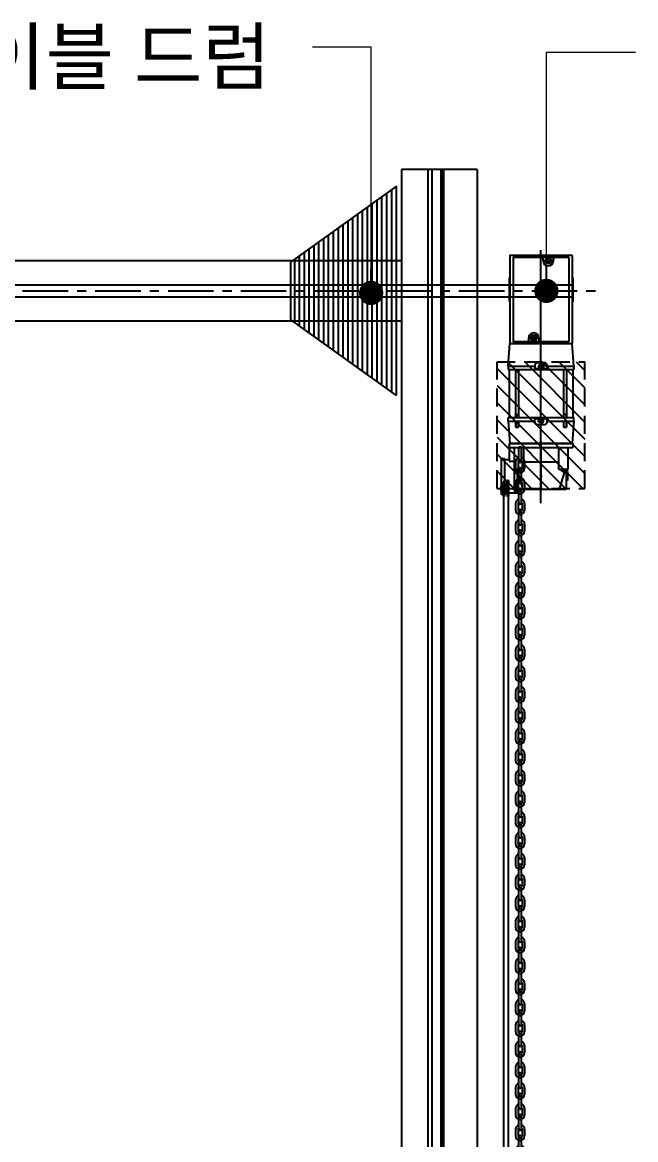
# Model space of a CAD drawing. Header units: millimetres. Extents: x 1448 to 104164, y -19509 to -89.
# Drawn here: x 84957 to 85969, y -4403 to -2560 of the extents above; entities that cross this region are included whole.
import ezdxf
from ezdxf.enums import TextEntityAlignment as Align

# ---------------------------------------------------------------- set-up
doc = ezdxf.new("R2010")
doc.units = ezdxf.units.MM
doc.header["$LTSCALE"] = 60
doc.header["$MEASUREMENT"] = 0
for name, pattern in [('CENTER', [2, 1.25, -0.25, 0.25, -0.25]), ('DASHDOT', [1, 0.5, -0.25, 0, -0.25]), ('DASHED', [0.75, 0.5, -0.25])]:
    doc.linetypes.add(name, pattern=pattern)
doc.layers.get('0').update_dxf_attribs({"linetype": 'CONTINUOUS'})
for name, color, linetype in [('(주)하나기공-TEXT', 3, 'CONTINUOUS'), ('2', 3, 'CONTINUOUS'), ('cen', 14, 'CONTINUOUS'), ('LC-003-002-----0', 1, 'CONTINUOUS'), ('LC-005-101-----0', 1, 'CONTINUOUS'), ('LC-006-002-RND-0', 1, 'CONTINUOUS'), ('LC-015-100-D00-0', 1, 'CONTINUOUS'), ('LC-016-005-----0', 2, 'CONTINUOUS'), ('도면층2', 3, 'CONTINUOUS')]:
    doc.layers.add(name, color=color, linetype=linetype)
doc.styles.add('0T-OUT', font='H2GTRE.TTF')
doc.dimstyles.new('MAIN', dxfattribs={"dimtxt": 1.5, "dimasz": 0.5, "dimexe": 1, "dimexo": 2, "dimgap": 1, "dimtad": 1, "dimdec": 0, "dimdsep": 46, "dimlunit": 6, "dimtxsty": '0T-OUT', "dimblk": 'DOT', "dimcen": 2.5, "dimdle": 2, "dimclrd": 256, "dimclre": 256, "dimclrt": 3, "dimadec": 0, "dimazin": 0, "dimtfac": 1, "dimtdec": 0, "dimtix": 1, "dimtmove": 2, "dimatfit": 3, "dimldrblk": 'DOT', "dimfxl": 1, "dimtvp": 1, "dimtolj": 1, "dimtzin": 0, "dimlwd": 0, "dimlwe": 0, "dimarcsym": 0})

# ---------------------------------------------------------------- blocks, each defined once
blk = doc.blocks.new('_Dot')
at = {"color": 0, "linetype": 'ByBlock', "lineweight": -2}
blk.add_line((-0.5, 0), (-1, 0), dxfattribs=at)
at = {"color": 0, "linetype": 'ByBlock', "const_width": 0.5}
blk.add_lwpolyline([(-0.25, 0, 1), (0.25, 0, 1)], format="xyb", close=True, dxfattribs=at)
blk = doc.blocks.new('DOT')
at = {"color": 0, "linetype": 'ByBlock'}
blk.add_line((-0.5, 0), (-1, 0), dxfattribs=at)
at = {"color": 0, "linetype": 'ByBlock', "const_width": 0.5}
blk.add_lwpolyline([(-0.25, 0, 1), (0.25, 0, 1)], format="xyb", close=True, dxfattribs=at)
blk = doc.blocks.new('ohd-drum-d1350-336')
at = {"layer": '도면층2'}
for p, q in [((-12257.3, 36604.8), (-12257.3, 36949.8)), ((-12257.3, 36949.8), (-12082.3, 36824.8)), ((-12249.3, 36610.5), (-12249.3, 36944.1)), ((-12241.3, 36616.2), (-12241.3, 36938.4)), ((-12233.3, 36621.9), (-12233.3, 36932.7)), ((-12225.3, 36627.7), (-12225.3, 36926.9)), ((-12225.3, 36627.7), (-12225.3, 36926.9)), ((-12217.3, 36633.4), (-12217.3, 36921.2)), ((-12209.3, 36639.1), (-12209.3, 36915.5)), ((-12201.3, 36644.8), (-12201.3, 36909.8)), ((-12193.3, 36650.5), (-12193.3, 36904.1)), ((-12185.3, 36656.2), (-12185.3, 36898.4)), ((-12177.3, 36661.9), (-12177.3, 36892.7)), ((-12169.3, 36667.7), (-12169.3, 36886.9)), ((-12161.3, 36673.4), (-12161.3, 36881.2)), ((-12153.3, 36679.1), (-12153.3, 36875.5)), ((-12145.3, 36684.8), (-12145.3, 36869.8)), ((-12137.3, 36690.5), (-12137.3, 36864.1)), ((-12129.3, 36696.2), (-12129.3, 36858.4)), ((-12121.3, 36701.9), (-12121.3, 36852.7)), ((-12113.3, 36707.7), (-12113.3, 36846.9)), ((-12105.3, 36713.4), (-12105.3, 36841.2)), ((-12097.3, 36719.1), (-12097.3, 36835.5)), ((-12089.3, 36724.8), (-12089.3, 36829.8)), ((-12082.3, 36824.8), (-12082.3, 36729.8)), ((-12257.3, 36604.8), (-12082.3, 36729.8))]:
    blk.add_line(p, q, dxfattribs=at)
blk = doc.blocks.new('BLK11')
at = {"layer": 'LC-003-002-----0'}
for centre, radius, start, end in [((964.4, -257.4), 1.57, 330.4547, 359.6768), ((963.3, -256), 3.49, 269.8916, 286.9842), ((963.5, -256.5), 2.87, 286.7526, 306.2223), ((964, -257.2), 2.08, 306.0332, 330.2488)]:
    blk.add_arc(centre, radius, start, end, dxfattribs=at)
blk = doc.blocks.new('BLK12')
at = {"layer": 'LC-003-002-----0'}
for centre, radius, start, end in [((1007.3, -271.9), 1.35, 206.3193, 247.5429), ((1008, -270.5), 2.82, 245.6096, 270.6203)]:
    blk.add_arc(centre, radius, start, end, dxfattribs=at)
blk = doc.blocks.new('BLK13')
at = {"layer": 'LC-003-002-----0'}
for centre, radius, start, end in [((1011, -270.5), 2.82, 269.3797, 294.3904), ((1011.7, -271.9), 1.35, 292.457, 333.6807)]:
    blk.add_arc(centre, radius, start, end, dxfattribs=at)
blk = doc.blocks.new('BLK14')
at = {"layer": 'LC-003-002-----0'}
for centre, radius, start, end in [((1013.1, -249.6), 1.8, 271.5445, 311.6309), ((1011.6, -248), 3.97, 311.3076, 334.8176), ((1008.1, -246.2), 7.96, 334.0719, 348.8214), ((1004.8, -245.5), 11.3, 348.4631, 0.1257)]:
    blk.add_arc(centre, radius, start, end, dxfattribs=at)
blk = doc.blocks.new('motor')
at = {"layer": 'LC-003-002-----0'}
for p, q in [((1, 55.5), (1, -88.5)), ((103, 56.5), (2, 56.5)), ((104, 55.5), (104, -88.5)), ((6.5, 52), (6.5, -85)), ((97.5, 53), (7.5, 53)), ((56, 47.5), (56, 51)), ((61.6, 48.1), (63.9, 48.1)), ((61.6, 46.9), (63.9, 46.9)), ((63.9, 48.1), (63.9, 50.4)), ((63.9, 44.6), (63.9, 46.9)), ((65.1, 48.1), (65.1, 50.4)), ((65.1, 48.1), (67.4, 48.1)), ((65.1, 44.6), (65.1, 46.9)), ((65.1, 46.9), (67.4, 46.9)), ((73, 47.5), (73, 51)), ((98.5, 52), (98.5, -85)), ((103, -89.5), (2, -89.5)), ((97.5, -86), (7.5, -86)), ((32, -80), (32, -84)), ((37.6, -79.4), (39.9, -79.4)), ((37.6, -80.6), (39.9, -80.6)), ((39.9, -79.4), (39.9, -77.1)), ((39.9, -82.9), (39.9, -80.6)), ((41.1, -79.4), (41.1, -77.1)), ((41.1, -79.4), (43.4, -79.4)), ((41.1, -82.9), (41.1, -80.6)), ((41.1, -80.6), (43.4, -80.6)), ((49, -80), (49, -84)), ((10.5, -206), (15.5, -206)), ((94.5, -206), (89.5, -206)), ((10.5, -227), (15.5, -227)), ((89.5, -227), (94.5, -227)), ((0, -254), (105, -254)), ((0, -254), (0, -281)), ((105, -254), (105, -260.5)), ((0, -260.5), (105, -260.5)), ((8, -260.5), (8, -330.8)), ((23.6, -260.5), (23.6, -296)), ((81.4, -260.5), (81.4, -296)), ((97, -260.5), (97, -296)), ((-13, -279), (-13, -338)), ((-7, -279), (-13, -279)), ((-7, -336.4), (-7, -279)), ((0, -281), (-7, -281)), ((8, -283.7), (2, -283.7)), ((81.4, -284.8), (23.6, -284.8)), ((8, -296), (23.6, -296)), ((8.5, -299), (8.5, -296)), ((8.5, -296), (18.5, -296)), ((18.5, -299), (8.5, -299)), ((13.8, -300), (21.2, -325.9)), ((14, -336), (14, -300)), ((18.5, -299), (18.5, -296)), ((81.4, -296), (97, -296)), ((91.2, -300), (83.8, -325.9)), ((86.5, -299), (86.5, -296)), ((86.5, -296), (96.5, -296)), ((96.5, -299), (86.5, -299)), ((94, -299.8), (94, -329.5)), ((94.4, -301.5), (94, -301.5)), ((94.4, -300), (94.4, -315)), ((96, -300), (94.4, -300)), ((96, -300), (96, -315)), ((96.4, -301.8), (96.4, -313.3)), ((96.5, -299), (96.5, -296)), ((-13.9, -325.7), (-13.9, -328.7)), ((-7, -316.8), (-10, -316.8)), ((-10, -316.8), (-10, -341)), ((-8.1, -341), (-8.1, -321.8)), ((-4, -328), (-7, -328)), ((-4, -336), (-4, -319.7)), ((-1, -314.6), (-2.9, -314.6)), ((-2.9, -341), (-2.9, -314.6)), ((-1, -314.6), (-1, -341)), ((94, -329.5), (14, -329.5)), ((94.4, -313.5), (94, -313.5)), ((96, -315), (94.4, -315)), ((-10, -338), (-13, -338)), ((-8.1, -341), (-10, -341)), ((-7, -337), (-8.1, -341)), ((-7, -336), (-7, -337)), ((-4, -336), (-7, -336)), ((-4, -336), (-4, -337)), ((-4, -337), (-2.9, -341)), ((-1, -341), (-2.9, -341)), ((14, -336), (-1, -336))]:
    blk.add_line(p, q, dxfattribs=at)
at = {"layer": 'LC-003-002-----0', "color": 8, "linetype": 'DASHED'}
for p, q in [((-20, -119), (125, -119)), ((-20, -328), (-20, -119)), ((125, -328), (125, -119)), ((-20, -328), (125, -328))]:
    blk.add_line(p, q, dxfattribs=at)
at = {"layer": 'LC-003-002-----0', "color": 4, "linetype": 'DASHDOT'}
for p, q in [((50.5, -128.5), (54.5, -128.5)), ((52.5, -126.5), (52.5, -130.5))]:
    blk.add_line(p, q, dxfattribs=at)
at = {"layer": 'LC-003-002-----0', "color": 2}
for p, q in [((10.9, -206), (10.9, -211)), ((10.9, -217), (10.9, -227)), ((15.1, -206), (15.1, -211)), ((15.1, -217), (15.1, -227)), ((89.9, -206), (89.9, -211)), ((89.9, -217), (89.9, -227)), ((94.1, -206), (94.1, -211)), ((94.1, -217), (94.1, -227))]:
    blk.add_line(p, q, dxfattribs=at)
at = {"layer": 'LC-003-002-----0'}
for centre in [(64.5, 47.5), (40.5, -80)]:
    blk.add_circle(centre, 5, dxfattribs=at)
for centre, radius, start, end in [((64.5, 47.5), 8.5, 180, 0), ((64.5, 47.5), 3, 168.463, 191.537), ((64.5, 47.5), 3, 78.463, 101.537), ((64.5, 47.5), 3, 258.463, 281.537), ((64.5, 47.5), 3, 348.463, 11.537), ((40.5, -80), 8.5, 0, 180), ((40.5, -80), 3, 168.463, 191.537), ((40.5, -80), 3, 78.463, 101.537), ((40.5, -80), 3, 258.463, 281.537), ((40.5, -80), 3, 348.463, 11.537), ((13.5, -287), 13, 247.3801, 292.6199), ((91.5, -287), 13, 247.3801, 292.6199), ((92.4, -301.8), 4, 0, 25.9445), ((92.4, -313.3), 4, 334.0555, 0), ((4.4, -321.8), 12.5, 156.0645, 180), ((8.5, -319.7), 12.5, 156.0645, 180)]:
    blk.add_arc(centre, radius, start, end, dxfattribs=at)
at = {"layer": 'LC-005-101-----0'}
for p, q in [((1, 19.7), (0, 19.5)), ((0, 19.5), (0, -19.5)), ((104, 19.7), (105, 19.5)), ((105, 19.5), (105, -19.5)), ((1, -19.7), (0, -19.5)), ((104, -19.7), (105, -19.5)), ((-1.5, -126), (1, -89)), ((106.5, -126), (104, -89)), ((-1.5, -126), (42.5, -126)), ((-1.5, -126), (-1.5, -132)), ((62.5, -126), (106.5, -126)), ((106.5, -126), (106.5, -132)), ((-1.5, -132), (106.5, -132)), ((0, -132), (0, -211)), ((10.5, -132), (10.5, -211)), ((15.5, -132), (15.5, -211)), ((89.5, -132), (89.5, -211)), ((94.5, -132), (94.5, -211)), ((105, -132), (105, -211)), ((-1.5, -211), (106.5, -211)), ((-1.5, -217), (-1.5, -211)), ((-1.5, -217), (1, -254)), ((-1.5, -217), (42.5, -217)), ((10.5, -217), (10.5, -227)), ((15.5, -217), (15.5, -227)), ((62.5, -217), (106.5, -217)), ((89.5, -217), (89.5, -227)), ((94.5, -217), (94.5, -227)), ((106.5, -217), (104, -254)), ((106.5, -217), (106.5, -211)), ((104, -254), (1, -254))]:
    blk.add_line(p, q, dxfattribs=at)
at = {"layer": 'LC-006-002-RND-0'}
for centre, radius, start, end in [((2, 55.5), 1, 90, 180), ((103, 55.5), 1, 0, 90), ((7.5, 52), 1, 90, 180), ((54, 51), 2, 0, 90), ((75, 51), 2, 90, 180), ((97.5, 52), 1, 0, 90), ((2, -88.5), 1, 180, 270), ((7.5, -85), 1, 180, 270), ((30, -84), 2, 270, 0), ((51, -84), 2, 180, 270), ((97.5, -85), 1, 270, 0), ((103, -88.5), 1, 270, 0), ((26, -324.5), 5, 195.903, 270), ((79, -324.5), 5, 270, 344.097)]:
    blk.add_arc(centre, radius, start, end, dxfattribs=at)
at = {"layer": 'LC-015-100-D00-0'}
for p, q in [((42.5, -124.5), (42.5, -130.5)), ((58.5, -120.5), (46.5, -120.5)), ((49.9, -127), (49.8, -130.5)), ((55.1, -127), (55.2, -130.5)), ((62.5, -124.5), (62.5, -130.5)), ((62.5, -130.5), (42.5, -130.5)), ((42.5, -212.5), (62.5, -212.5)), ((42.5, -218.5), (42.5, -212.5)), ((49.9, -216), (49.8, -212.5)), ((55.1, -216), (55.2, -212.5)), ((62.5, -218.5), (62.5, -212.5)), ((46.5, -222.5), (58.5, -222.5))]:
    blk.add_line(p, q, dxfattribs=at)
at = {"layer": 'LC-015-100-D00-0', "color": 2, "linetype": 'DASHED'}
for p, q in [((48.4, -124.9), (48.2, -130.5)), ((52.5, -122.6), (48.4, -124.9)), ((52.5, -122.6), (56.6, -124.9)), ((56.6, -124.9), (56.8, -130.5)), ((48.4, -218.1), (48.2, -212.5)), ((52.5, -220.5), (48.4, -218.1)), ((52.5, -220.5), (56.6, -218.1)), ((56.6, -218.1), (56.8, -212.5))]:
    blk.add_line(p, q, dxfattribs=at)
at = {"layer": 'LC-015-100-D00-0'}
for centre, radius, start, end in [((46.5, -124.5), 4, 90, 180), ((52.5, -127), 2.6, 0, 180), ((58.5, -124.5), 4, 360, 90), ((46.5, -218.5), 4, 180, 270), ((52.5, -216), 2.6, 180, 0), ((58.5, -218.5), 4, 270, 0)]:
    blk.add_arc(centre, radius, start, end, dxfattribs=at)
at = {"layer": 'LC-016-005-----0', "color": 8}
for p, q in [((52.5, -352.4), (52.5, 65)), ((-2.7, -119), (125, -246.7)), ((25.6, -119), (125, -218.4)), ((53.8, -119), (125, -190.2)), ((82.1, -119), (125, -161.9)), ((110.4, -119), (125, -133.6)), ((-20, -130), (125, -275)), ((-20, -158.3), (125, -303.3)), ((-20, -186.6), (121.4, -328)), ((-20, -214.9), (93.1, -328)), ((-20, -243.2), (64.9, -328)), ((52.5, -250.3), (52.5, -331.5)), ((-20, -271.4), (36.6, -328)), ((-20, -299.7), (8.3, -328)), ((50.5, -307.5), (54.5, -307.5)), ((52.5, -305.5), (52.5, -309.5))]:
    blk.add_line(p, q, dxfattribs=at)
at = {"layer": 'LC-003-002-----0', "rotation": 270}
for name in ['BLK11', 'BLK12', 'BLK13', 'BLK14']:
    blk.add_blockref(name, (259.4, 682.3), dxfattribs=at)
blk = doc.blocks.new('chain_ohd')
at = {"layer": 'LC-003-002-----0'}
for p, q in [((1731724.8, 1098357.1, -97.2), (1731724.8, 1098378.6, -97.2)), ((1731729.1, 1098357.1, -97.2), (1731729.1, 1098378.6, -97.2)), ((1731719.5, 1098356, -97.2), (1731719.5, 1098345.3, -97.2)), ((1731723.8, 1098356, -97.2), (1731723.8, 1098345.3, -97.2)), ((1731724.8, 1098322.7, -97.2), (1731724.8, 1098344.2, -97.2)), ((1731729.1, 1098322.7, -97.2), (1731729.1, 1098344.2, -97.2)), ((1731730.2, 1098356, -97.2), (1731730.2, 1098345.3, -97.2)), ((1731734.5, 1098356, -97.2), (1731734.5, 1098345.3, -97.2)), ((1731719.5, 1098321.6, -97.2), (1731719.5, 1098310.9, -97.2)), ((1731723.8, 1098321.6, -97.2), (1731723.8, 1098310.9, -97.2)), ((1731724.8, 1098288.3, -97.2), (1731724.8, 1098309.8, -97.2)), ((1731729.1, 1098288.3, -97.2), (1731729.1, 1098309.8, -97.2)), ((1731730.2, 1098321.6, -97.2), (1731730.2, 1098310.9, -97.2)), ((1731734.5, 1098321.6, -97.2), (1731734.5, 1098310.9, -97.2)), ((1731719.5, 1098287.2, -97.2), (1731719.5, 1098276.5, -97.2)), ((1731723.8, 1098287.2, -97.2), (1731723.8, 1098276.5, -97.2)), ((1731730.2, 1098287.2, -97.2), (1731730.2, 1098276.5, -97.2)), ((1731734.5, 1098287.2, -97.2), (1731734.5, 1098276.5, -97.2)), ((1731724.8, 1098253.9, -97.2), (1731724.8, 1098275.4, -97.2)), ((1731729.1, 1098253.9, -97.2), (1731729.1, 1098275.4, -97.2)), ((1731719.5, 1098252.8, -97.2), (1731719.5, 1098242, -97.2)), ((1731723.8, 1098252.8, -97.2), (1731723.8, 1098242, -97.2)), ((1731730.2, 1098252.8, -97.2), (1731730.2, 1098242, -97.2)), ((1731734.5, 1098252.8, -97.2), (1731734.5, 1098242, -97.2)), ((1731724.8, 1098219.5, -97.2), (1731724.8, 1098241, -97.2)), ((1731729.1, 1098219.5, -97.2), (1731729.1, 1098241, -97.2)), ((1731719.5, 1098218.4, -97.2), (1731719.5, 1098207.6, -97.2)), ((1731723.8, 1098218.4, -97.2), (1731723.8, 1098207.6, -97.2)), ((1731730.2, 1098218.4, -97.2), (1731730.2, 1098207.6, -97.2)), ((1731734.5, 1098218.4, -97.2), (1731734.5, 1098207.6, -97.2)), ((1731724.8, 1098185.1, -97.2), (1731724.8, 1098206.6, -97.2)), ((1731729.1, 1098185.1, -97.2), (1731729.1, 1098206.6, -97.2)), ((1731719.5, 1098184, -97.2), (1731719.5, 1098173.2, -97.2)), ((1731723.8, 1098184, -97.2), (1731723.8, 1098173.2, -97.2)), ((1731730.2, 1098184, -97.2), (1731730.2, 1098173.2, -97.2)), ((1731734.5, 1098184, -97.2), (1731734.5, 1098173.2, -97.2)), ((1731724.8, 1098150.7, -97.2), (1731724.8, 1098172.2, -97.2)), ((1731729.1, 1098150.7, -97.2), (1731729.1, 1098172.2, -97.2)), ((1731719.5, 1098149.6, -97.2), (1731719.5, 1098138.8, -97.2)), ((1731723.8, 1098149.6, -97.2), (1731723.8, 1098138.8, -97.2)), ((1731730.2, 1098149.6, -97.2), (1731730.2, 1098138.8, -97.2)), ((1731734.5, 1098149.6, -97.2), (1731734.5, 1098138.8, -97.2)), ((1731724.8, 1098116.2, -97.2), (1731724.8, 1098137.7, -97.2)), ((1731729.1, 1098116.2, -97.2), (1731729.1, 1098137.7, -97.2)), ((1731719.5, 1098115.2, -97.2), (1731719.5, 1098104.4, -97.2)), ((1731723.8, 1098115.2, -97.2), (1731723.8, 1098104.4, -97.2)), ((1731724.8, 1098081.8, -97.2), (1731724.8, 1098103.3, -97.2)), ((1731729.1, 1098081.8, -97.2), (1731729.1, 1098103.3, -97.2)), ((1731730.2, 1098115.2, -97.2), (1731730.2, 1098104.4, -97.2)), ((1731734.5, 1098115.2, -97.2), (1731734.5, 1098104.4, -97.2)), ((1731719.5, 1098080.8, -97.2), (1731719.5, 1098070, -97.2)), ((1731723.8, 1098080.8, -97.2), (1731723.8, 1098070, -97.2)), ((1731724.8, 1098047.4, -97.2), (1731724.8, 1098068.9, -97.2)), ((1731729.1, 1098047.4, -97.2), (1731729.1, 1098068.9, -97.2)), ((1731730.2, 1098080.8, -97.2), (1731730.2, 1098070, -97.2)), ((1731734.5, 1098080.8, -97.2), (1731734.5, 1098070, -97.2)), ((1731719.5, 1098046.4, -97.2), (1731719.5, 1098035.6, -97.2)), ((1731723.8, 1098046.4, -97.2), (1731723.8, 1098035.6, -97.2)), ((1731730.2, 1098046.4, -97.2), (1731730.2, 1098035.6, -97.2)), ((1731734.5, 1098046.4, -97.2), (1731734.5, 1098035.6, -97.2)), ((1731724.8, 1098013, -97.2), (1731724.8, 1098034.5, -97.2)), ((1731729.1, 1098013, -97.2), (1731729.1, 1098034.5, -97.2)), ((1731719.5, 1098011.9, -97.2), (1731719.5, 1098001.2, -97.2)), ((1731723.8, 1098011.9, -97.2), (1731723.8, 1098001.2, -97.2)), ((1731730.2, 1098011.9, -97.2), (1731730.2, 1098001.2, -97.2)), ((1731734.5, 1098011.9, -97.2), (1731734.5, 1098001.2, -97.2)), ((1731724.8, 1097978.6, -97.2), (1731724.8, 1098000.1, -97.2)), ((1731729.1, 1097978.6, -97.2), (1731729.1, 1098000.1, -97.2)), ((1731719.5, 1097977.5, -97.2), (1731719.5, 1097966.8, -97.2)), ((1731723.8, 1097977.5, -97.2), (1731723.8, 1097966.8, -97.2)), ((1731730.2, 1097977.5, -97.2), (1731730.2, 1097966.8, -97.2)), ((1731734.5, 1097977.5, -97.2), (1731734.5, 1097966.8, -97.2)), ((1731724.8, 1097944.2, -97.2), (1731724.8, 1097965.7, -97.2)), ((1731729.1, 1097944.2, -97.2), (1731729.1, 1097965.7, -97.2)), ((1731719.5, 1097943.1, -97.2), (1731719.5, 1097932.4, -97.2)), ((1731723.8, 1097943.1, -97.2), (1731723.8, 1097932.4, -97.2)), ((1731730.2, 1097943.1, -97.2), (1731730.2, 1097932.4, -97.2)), ((1731734.5, 1097943.1, -97.2), (1731734.5, 1097932.4, -97.2)), ((1731724.8, 1097909.8, -97.2), (1731724.8, 1097931.3, -97.2)), ((1731729.1, 1097909.8, -97.2), (1731729.1, 1097931.3, -97.2)), ((1731719.5, 1097908.7, -97.2), (1731719.5, 1097898, -97.2)), ((1731723.8, 1097908.7, -97.2), (1731723.8, 1097898, -97.2)), ((1731730.2, 1097908.7, -97.2), (1731730.2, 1097898, -97.2)), ((1731734.5, 1097908.7, -97.2), (1731734.5, 1097898, -97.2)), ((1731724.8, 1097875.4, -97.2), (1731724.8, 1097896.9, -97.2)), ((1731729.1, 1097875.4, -97.2), (1731729.1, 1097896.9, -97.2)), ((1731719.5, 1097874.3, -97.2), (1731719.5, 1097863.6, -97.2)), ((1731723.8, 1097874.3, -97.2), (1731723.8, 1097863.6, -97.2)), ((1731724.8, 1097841, -97.2), (1731724.8, 1097862.5, -97.2)), ((1731729.1, 1097841, -97.2), (1731729.1, 1097862.5, -97.2)), ((1731730.2, 1097874.3, -97.2), (1731730.2, 1097863.6, -97.2)), ((1731734.5, 1097874.3, -97.2), (1731734.5, 1097863.6, -97.2)), ((1731719.5, 1097839.9, -97.2), (1731719.5, 1097829.1, -97.2)), ((1731723.8, 1097839.9, -97.2), (1731723.8, 1097829.1, -97.2)), ((1731724.8, 1097806.6, -97.2), (1731724.8, 1097828.1, -97.2)), ((1731729.1, 1097806.6, -97.2), (1731729.1, 1097828.1, -97.2)), ((1731730.2, 1097839.9, -97.2), (1731730.2, 1097829.1, -97.2)), ((1731734.5, 1097839.9, -97.2), (1731734.5, 1097829.1, -97.2)), ((1731719.5, 1097805.5, -97.2), (1731719.5, 1097794.7, -97.2)), ((1731723.8, 1097805.5, -97.2), (1731723.8, 1097794.7, -97.2)), ((1731724.8, 1097772.2, -97.2), (1731724.8, 1097793.7, -97.2)), ((1731729.1, 1097772.2, -97.2), (1731729.1, 1097793.7, -97.2)), ((1731730.2, 1097805.5, -97.2), (1731730.2, 1097794.7, -97.2)), ((1731734.5, 1097805.5, -97.2), (1731734.5, 1097794.7, -97.2)), ((1731719.5, 1097771.1, -97.2), (1731719.5, 1097760.3, -97.2)), ((1731723.8, 1097771.1, -97.2), (1731723.8, 1097760.3, -97.2)), ((1731730.2, 1097771.1, -97.2), (1731730.2, 1097760.3, -97.2)), ((1731734.5, 1097771.1, -97.2), (1731734.5, 1097760.3, -97.2)), ((1731724.8, 1097737.7, -97.2), (1731724.8, 1097759.3, -97.2)), ((1731729.1, 1097737.7, -97.2), (1731729.1, 1097759.3, -97.2)), ((1731719.5, 1097736.7, -97.2), (1731719.5, 1097725.9, -97.2)), ((1731723.8, 1097736.7, -97.2), (1731723.8, 1097725.9, -97.2)), ((1731730.2, 1097736.7, -97.2), (1731730.2, 1097725.9, -97.2)), ((1731734.5, 1097736.7, -97.2), (1731734.5, 1097725.9, -97.2)), ((1731724.8, 1097703.3, -97.2), (1731724.8, 1097724.8, -97.2)), ((1731729.1, 1097703.3, -97.2), (1731729.1, 1097724.8, -97.2)), ((1731719.5, 1097702.3, -97.2), (1731719.5, 1097691.5, -97.2)), ((1731723.8, 1097702.3, -97.2), (1731723.8, 1097691.5, -97.2)), ((1731730.2, 1097702.3, -97.2), (1731730.2, 1097691.5, -97.2)), ((1731734.5, 1097702.3, -97.2), (1731734.5, 1097691.5, -97.2)), ((1731724.8, 1097668.9, -97.2), (1731724.8, 1097690.4, -97.2)), ((1731729.1, 1097668.9, -97.2), (1731729.1, 1097690.4, -97.2)), ((1731719.5, 1097667.9, -97.2), (1731719.5, 1097657.1, -97.2)), ((1731723.8, 1097667.9, -97.2), (1731723.8, 1097657.1, -97.2)), ((1731730.2, 1097667.9, -97.2), (1731730.2, 1097657.1, -97.2)), ((1731734.5, 1097667.9, -97.2), (1731734.5, 1097657.1, -97.2)), ((1731724.8, 1097634.5, -97.2), (1731724.8, 1097656, -97.2)), ((1731729.1, 1097634.5, -97.2), (1731729.1, 1097656, -97.2)), ((1731719.5, 1097633.4, -97.2), (1731719.5, 1097622.7, -97.2)), ((1731723.8, 1097633.4, -97.2), (1731723.8, 1097622.7, -97.2)), ((1731730.2, 1097633.4, -97.2), (1731730.2, 1097622.7, -97.2)), ((1731734.5, 1097633.4, -97.2), (1731734.5, 1097622.7, -97.2)), ((1731724.8, 1097600.1, -97.2), (1731724.8, 1097621.6, -97.2)), ((1731729.1, 1097600.1, -97.2), (1731729.1, 1097621.6, -97.2)), ((1731719.5, 1097599, -97.2), (1731719.5, 1097588.3, -97.2)), ((1731723.8, 1097599, -97.2), (1731723.8, 1097588.3, -97.2)), ((1731724.8, 1097565.7, -97.2), (1731724.8, 1097587.2, -97.2)), ((1731729.1, 1097565.7, -97.2), (1731729.1, 1097587.2, -97.2)), ((1731730.2, 1097599, -97.2), (1731730.2, 1097588.3, -97.2)), ((1731734.5, 1097599, -97.2), (1731734.5, 1097588.3, -97.2)), ((1731719.5, 1097564.6, -97.2), (1731719.5, 1097553.9, -97.2)), ((1731723.8, 1097564.6, -97.2), (1731723.8, 1097553.9, -97.2)), ((1731724.8, 1097531.3, -97.2), (1731724.8, 1097552.8, -97.2)), ((1731729.1, 1097531.3, -97.2), (1731729.1, 1097552.8, -97.2)), ((1731730.2, 1097564.6, -97.2), (1731730.2, 1097553.9, -97.2)), ((1731734.5, 1097564.6, -97.2), (1731734.5, 1097553.9, -97.2)), ((1731719.5, 1097530.2, -97.2), (1731719.5, 1097519.5, -97.2)), ((1731723.8, 1097530.2, -97.2), (1731723.8, 1097519.5, -97.2)), ((1731724.8, 1097496.9, -97.2), (1731724.8, 1097518.4, -97.2)), ((1731729.1, 1097496.9, -97.2), (1731729.1, 1097518.4, -97.2)), ((1731730.2, 1097530.2, -97.2), (1731730.2, 1097519.5, -97.2)), ((1731734.5, 1097530.2, -97.2), (1731734.5, 1097519.5, -97.2)), ((1731719.5, 1097495.8, -97.2), (1731719.5, 1097485.1, -97.2)), ((1731723.8, 1097495.8, -97.2), (1731723.8, 1097485.1, -97.2)), ((1731730.2, 1097495.8, -97.2), (1731730.2, 1097485.1, -97.2)), ((1731734.5, 1097495.8, -97.2), (1731734.5, 1097485.1, -97.2)), ((1731724.8, 1097462.5, -97.2), (1731724.8, 1097484, -97.2)), ((1731729.1, 1097462.5, -97.2), (1731729.1, 1097484, -97.2)), ((1731719.5, 1097461.4, -97.2), (1731719.5, 1097450.7, -97.2)), ((1731723.8, 1097461.4, -97.2), (1731723.8, 1097450.7, -97.2)), ((1731730.2, 1097461.4, -97.2), (1731730.2, 1097450.7, -97.2)), ((1731734.5, 1097461.4, -97.2), (1731734.5, 1097450.7, -97.2)), ((1731724.8, 1097428.1, -97.2), (1731724.8, 1097449.6, -97.2)), ((1731729.1, 1097428.1, -97.2), (1731729.1, 1097449.6, -97.2)), ((1731719.5, 1097427, -97.2), (1731719.5, 1097416.2, -97.2)), ((1731723.8, 1097427, -97.2), (1731723.8, 1097416.2, -97.2)), ((1731730.2, 1097427, -97.2), (1731730.2, 1097416.2, -97.2)), ((1731734.5, 1097427, -97.2), (1731734.5, 1097416.2, -97.2)), ((1731724.8, 1097393.7, -97.2), (1731724.8, 1097415.2, -97.2)), ((1731729.1, 1097393.7, -97.2), (1731729.1, 1097415.2, -97.2)), ((1731719.5, 1097392.6, -97.2), (1731719.5, 1097381.8, -97.2)), ((1731723.8, 1097392.6, -97.2), (1731723.8, 1097381.8, -97.2)), ((1731730.2, 1097392.6, -97.2), (1731730.2, 1097381.8, -97.2)), ((1731734.5, 1097392.6, -97.2), (1731734.5, 1097381.8, -97.2)), ((1731724.8, 1097359.3, -97.2), (1731724.8, 1097380.8, -97.2)), ((1731729.1, 1097359.3, -97.2), (1731729.1, 1097380.8, -97.2)), ((1731719.5, 1097358.2, -97.2), (1731719.5, 1097347.4, -97.2)), ((1731723.8, 1097358.2, -97.2), (1731723.8, 1097347.4, -97.2)), ((1731724.8, 1097324.8, -97.2), (1731724.8, 1097346.4, -97.2)), ((1731729.1, 1097324.8, -97.2), (1731729.1, 1097346.4, -97.2)), ((1731730.2, 1097358.2, -97.2), (1731730.2, 1097347.4, -97.2)), ((1731734.5, 1097358.2, -97.2), (1731734.5, 1097347.4, -97.2)), ((1731719.5, 1097323.8, -97.2), (1731719.5, 1097313, -97.2)), ((1731723.8, 1097323.8, -97.2), (1731723.8, 1097313, -97.2)), ((1731724.8, 1097290.4, -97.2), (1731724.8, 1097311.9, -97.2)), ((1731729.1, 1097290.4, -97.2), (1731729.1, 1097311.9, -97.2)), ((1731730.2, 1097323.8, -97.2), (1731730.2, 1097313, -97.2)), ((1731734.5, 1097323.8, -97.2), (1731734.5, 1097313, -97.2)), ((1731719.5, 1097289.4, -97.2), (1731719.5, 1097278.6, -97.2)), ((1731723.8, 1097289.4, -97.2), (1731723.8, 1097278.6, -97.2)), ((1731730.2, 1097289.4, -97.2), (1731730.2, 1097278.6, -97.2)), ((1731734.5, 1097289.4, -97.2), (1731734.5, 1097278.6, -97.2))]:
    blk.add_line(p, q, dxfattribs=at)
for centre, radius, start, end in [((1731727, 1098378.6, -97.2), 2.15, 0, 180), ((1731727, 1098356, -97.2), 7.53, 106.6015, 180), ((1731727, 1098356, -97.2), 7.53, 0, 73.3985), ((1731727, 1098345.3, -97.2), 7.53, 180, 0), ((1731727, 1098356, -97.2), 3.23, 131.8103, 180), ((1731727, 1098345.3, -97.2), 3.23, 180, 0), ((1731727, 1098357.1, -97.2), 2.15, 180, 0), ((1731727, 1098344.2, -97.2), 2.15, 0, 180), ((1731727, 1098356, -97.2), 3.23, 0, 48.1897), ((1731727, 1098321.6, -97.2), 7.53, 106.6015, 180), ((1731727, 1098321.6, -97.2), 3.23, 131.8103, 180), ((1731727, 1098322.7, -97.2), 2.15, 180, 0), ((1731727, 1098321.6, -97.2), 7.53, 0, 73.3985), ((1731727, 1098321.6, -97.2), 3.23, 0, 48.1897), ((1731727, 1098310.9, -97.2), 7.53, 180, 0), ((1731727, 1098310.9, -97.2), 3.23, 180, 0), ((1731727, 1098309.8, -97.2), 2.15, 0, 180), ((1731727, 1098287.2, -97.2), 7.53, 106.6015, 180), ((1731727, 1098287.2, -97.2), 3.23, 131.8103, 180), ((1731727, 1098288.3, -97.2), 2.15, 180, 0), ((1731727, 1098287.2, -97.2), 7.53, 0, 73.3985), ((1731727, 1098287.2, -97.2), 3.23, 0, 48.1897), ((1731727, 1098276.5, -97.2), 7.53, 180, 0), ((1731727, 1098276.5, -97.2), 3.23, 180, 0), ((1731727, 1098275.4, -97.2), 2.15, 0, 180), ((1731727, 1098252.8, -97.2), 7.53, 106.6015, 180), ((1731727, 1098252.8, -97.2), 3.23, 131.8103, 180), ((1731727, 1098253.9, -97.2), 2.15, 180, 0), ((1731727, 1098252.8, -97.2), 7.53, 0, 73.3985), ((1731727, 1098252.8, -97.2), 3.23, 0, 48.1897), ((1731727, 1098242, -97.2), 7.53, 180, 0), ((1731727, 1098242, -97.2), 3.23, 180, 0), ((1731727, 1098241, -97.2), 2.15, 0, 180), ((1731727, 1098218.4, -97.2), 7.53, 106.6015, 180), ((1731727, 1098218.4, -97.2), 3.23, 131.8103, 180), ((1731727, 1098219.5, -97.2), 2.15, 180, 0), ((1731727, 1098218.4, -97.2), 7.53, 0, 73.3985), ((1731727, 1098218.4, -97.2), 3.23, 0, 48.1897), ((1731727, 1098207.6, -97.2), 7.53, 180, 0), ((1731727, 1098207.6, -97.2), 3.23, 180, 0), ((1731727, 1098206.6, -97.2), 2.15, 0, 180), ((1731727, 1098184, -97.2), 7.53, 106.6015, 180), ((1731727, 1098184, -97.2), 3.23, 131.8103, 180), ((1731727, 1098185.1, -97.2), 2.15, 180, 0), ((1731727, 1098184, -97.2), 7.53, 0, 73.3985), ((1731727, 1098184, -97.2), 3.23, 0, 48.1897), ((1731727, 1098173.2, -97.2), 7.53, 180, 0), ((1731727, 1098173.2, -97.2), 3.23, 180, 0), ((1731727, 1098172.2, -97.2), 2.15, 0, 180), ((1731727, 1098149.6, -97.2), 7.53, 106.6015, 180), ((1731727, 1098138.8, -97.2), 7.53, 180, 0), ((1731727, 1098149.6, -97.2), 3.23, 131.8103, 180), ((1731727, 1098138.8, -97.2), 3.23, 180, 0), ((1731727, 1098150.7, -97.2), 2.15, 180, 0), ((1731727, 1098137.7, -97.2), 2.15, 0, 180), ((1731727, 1098149.6, -97.2), 7.53, 0, 73.3985), ((1731727, 1098149.6, -97.2), 3.23, 0, 48.1897), ((1731727, 1098115.2, -97.2), 7.53, 106.6015, 180), ((1731727, 1098115.2, -97.2), 7.53, 0, 73.3985), ((1731727, 1098104.4, -97.2), 7.53, 180, 0), ((1731727, 1098115.2, -97.2), 3.23, 131.8103, 180), ((1731727, 1098104.4, -97.2), 3.23, 180, 0), ((1731727, 1098116.2, -97.2), 2.15, 180, 0), ((1731727, 1098103.3, -97.2), 2.15, 0, 180), ((1731727, 1098115.2, -97.2), 3.23, 0, 48.1897), ((1731727, 1098080.8, -97.2), 7.53, 106.6015, 180), ((1731727, 1098080.8, -97.2), 3.23, 131.8103, 180), ((1731727, 1098080.8, -97.2), 7.53, 0, 73.3985), ((1731727, 1098080.8, -97.2), 3.23, 0, 48.1897), ((1731727, 1098070, -97.2), 7.53, 180, 0), ((1731727, 1098070, -97.2), 3.23, 180, 0), ((1731727, 1098081.8, -97.2), 2.15, 180, 0), ((1731727, 1098068.9, -97.2), 2.15, 0, 180), ((1731727, 1098046.4, -97.2), 7.53, 106.6015, 180), ((1731727, 1098046.4, -97.2), 3.23, 131.8103, 180), ((1731727, 1098047.4, -97.2), 2.15, 180, 0), ((1731727, 1098046.4, -97.2), 7.53, 0, 73.3985), ((1731727, 1098046.4, -97.2), 3.23, 0, 48.1897), ((1731727, 1098035.6, -97.2), 7.53, 180, 0), ((1731727, 1098035.6, -97.2), 3.23, 180, 0), ((1731727, 1098034.5, -97.2), 2.15, 0, 180), ((1731727, 1098011.9, -97.2), 7.53, 106.6015, 180), ((1731727, 1098011.9, -97.2), 3.23, 131.8103, 180), ((1731727, 1098013, -97.2), 2.15, 180, 0), ((1731727, 1098011.9, -97.2), 7.53, 0, 73.3985), ((1731727, 1098011.9, -97.2), 3.23, 0, 48.1897), ((1731727, 1098001.2, -97.2), 7.53, 180, 0), ((1731727, 1098001.2, -97.2), 3.23, 180, 0), ((1731727, 1098000.1, -97.2), 2.15, 0, 180), ((1731727, 1097977.5, -97.2), 7.53, 106.6015, 180), ((1731727, 1097977.5, -97.2), 3.23, 131.8103, 180), ((1731727, 1097978.6, -97.2), 2.15, 180, 0), ((1731727, 1097977.5, -97.2), 7.53, 0, 73.3985), ((1731727, 1097977.5, -97.2), 3.23, 0, 48.1897), ((1731727, 1097966.8, -97.2), 7.53, 180, 0), ((1731727, 1097966.8, -97.2), 3.23, 180, 0), ((1731727, 1097965.7, -97.2), 2.15, 0, 180), ((1731727, 1097943.1, -97.2), 7.53, 106.6015, 180), ((1731727, 1097943.1, -97.2), 3.23, 131.8103, 180), ((1731727, 1097944.2, -97.2), 2.15, 180, 0), ((1731727, 1097943.1, -97.2), 7.53, 0, 73.3985), ((1731727, 1097943.1, -97.2), 3.23, 0, 48.1897), ((1731727, 1097932.4, -97.2), 7.53, 180, 0), ((1731727, 1097932.4, -97.2), 3.23, 180, 0), ((1731727, 1097931.3, -97.2), 2.15, 0, 180), ((1731727, 1097908.7, -97.2), 7.53, 106.6015, 180), ((1731727, 1097908.7, -97.2), 3.23, 131.8103, 180), ((1731727, 1097909.8, -97.2), 2.15, 180, 0), ((1731727, 1097896.9, -97.2), 2.15, 0, 180), ((1731727, 1097908.7, -97.2), 7.53, 0, 73.3985), ((1731727, 1097908.7, -97.2), 3.23, 0, 48.1897), ((1731727, 1097898, -97.2), 7.53, 180, 0), ((1731727, 1097874.3, -97.2), 7.53, 106.6015, 180), ((1731727, 1097898, -97.2), 3.23, 180, 0), ((1731727, 1097874.3, -97.2), 7.53, 0, 73.3985), ((1731727, 1097863.6, -97.2), 7.53, 180, 0), ((1731727, 1097874.3, -97.2), 3.23, 131.8103, 180), ((1731727, 1097863.6, -97.2), 3.23, 180, 0), ((1731727, 1097875.4, -97.2), 2.15, 180, 0), ((1731727, 1097862.5, -97.2), 2.15, 0, 180), ((1731727, 1097874.3, -97.2), 3.23, 0, 48.1897), ((1731727, 1097839.9, -97.2), 7.53, 106.6015, 180), ((1731727, 1097839.9, -97.2), 7.53, 0, 73.3985), ((1731727, 1097829.1, -97.2), 7.53, 180, 0), ((1731727, 1097839.9, -97.2), 3.23, 131.8103, 180), ((1731727, 1097829.1, -97.2), 3.23, 180, 0), ((1731727, 1097841, -97.2), 2.15, 180, 0), ((1731727, 1097828.1, -97.2), 2.15, 0, 180), ((1731727, 1097839.9, -97.2), 3.23, 0, 48.1897), ((1731727, 1097805.5, -97.2), 7.53, 106.6015, 180), ((1731727, 1097805.5, -97.2), 3.23, 131.8103, 180), ((1731727, 1097805.5, -97.2), 7.53, 0, 73.3985), ((1731727, 1097805.5, -97.2), 3.23, 0, 48.1897), ((1731727, 1097794.7, -97.2), 7.53, 180, 0), ((1731727, 1097794.7, -97.2), 3.23, 180, 0), ((1731727, 1097806.6, -97.2), 2.15, 180, 0), ((1731727, 1097793.7, -97.2), 2.15, 0, 180), ((1731727, 1097771.1, -97.2), 7.53, 106.6015, 180), ((1731727, 1097771.1, -97.2), 3.23, 131.8103, 180), ((1731727, 1097772.2, -97.2), 2.15, 180, 0), ((1731727, 1097771.1, -97.2), 7.53, 0, 73.3985), ((1731727, 1097771.1, -97.2), 3.23, 0, 48.1897), ((1731727, 1097760.3, -97.2), 7.53, 180, 0), ((1731727, 1097760.3, -97.2), 3.23, 180, 0), ((1731727, 1097759.3, -97.2), 2.15, 0, 180), ((1731727, 1097736.7, -97.2), 7.53, 106.6015, 180), ((1731727, 1097736.7, -97.2), 3.23, 131.8103, 180), ((1731727, 1097737.7, -97.2), 2.15, 180, 0), ((1731727, 1097736.7, -97.2), 7.53, 0, 73.3985), ((1731727, 1097736.7, -97.2), 3.23, 0, 48.1897), ((1731727, 1097725.9, -97.2), 7.53, 180, 0), ((1731727, 1097725.9, -97.2), 3.23, 180, 0), ((1731727, 1097724.8, -97.2), 2.15, 0, 180), ((1731727, 1097702.3, -97.2), 7.53, 106.6015, 180), ((1731727, 1097702.3, -97.2), 3.23, 131.8103, 180), ((1731727, 1097703.3, -97.2), 2.15, 180, 0), ((1731727, 1097702.3, -97.2), 7.53, 0, 73.3985), ((1731727, 1097702.3, -97.2), 3.23, 0, 48.1897), ((1731727, 1097691.5, -97.2), 7.53, 180, 0), ((1731727, 1097691.5, -97.2), 3.23, 180, 0), ((1731727, 1097690.4, -97.2), 2.15, 0, 180), ((1731727, 1097667.9, -97.2), 7.53, 106.6015, 180), ((1731727, 1097667.9, -97.2), 3.23, 131.8103, 180), ((1731727, 1097668.9, -97.2), 2.15, 180, 0), ((1731727, 1097667.9, -97.2), 7.53, 0, 73.3985), ((1731727, 1097667.9, -97.2), 3.23, 0, 48.1897), ((1731727, 1097657.1, -97.2), 7.53, 180, 0), ((1731727, 1097657.1, -97.2), 3.23, 180, 0), ((1731727, 1097656, -97.2), 2.15, 0, 180), ((1731727, 1097633.4, -97.2), 7.53, 106.6015, 180), ((1731727, 1097622.7, -97.2), 7.53, 180, 0), ((1731727, 1097633.4, -97.2), 3.23, 131.8103, 180), ((1731727, 1097622.7, -97.2), 3.23, 180, 0), ((1731727, 1097634.5, -97.2), 2.15, 180, 0), ((1731727, 1097621.6, -97.2), 2.15, 0, 180), ((1731727, 1097633.4, -97.2), 7.53, 0, 73.3985), ((1731727, 1097633.4, -97.2), 3.23, 0, 48.1897), ((1731727, 1097599, -97.2), 7.53, 106.6015, 180), ((1731727, 1097599, -97.2), 7.53, 0, 73.3985), ((1731727, 1097588.3, -97.2), 7.53, 180, 0), ((1731727, 1097599, -97.2), 3.23, 131.8103, 180), ((1731727, 1097588.3, -97.2), 3.23, 180, 0), ((1731727, 1097600.1, -97.2), 2.15, 180, 0), ((1731727, 1097587.2, -97.2), 2.15, 0, 180), ((1731727, 1097599, -97.2), 3.23, 0, 48.1897), ((1731727, 1097564.6, -97.2), 7.53, 106.6015, 180), ((1731727, 1097564.6, -97.2), 7.53, 0, 73.3985), ((1731727, 1097553.9, -97.2), 7.53, 180, 0), ((1731727, 1097564.6, -97.2), 3.23, 131.8103, 180), ((1731727, 1097553.9, -97.2), 3.23, 180, 0), ((1731727, 1097565.7, -97.2), 2.15, 180, 0), ((1731727, 1097552.8, -97.2), 2.15, 0, 180), ((1731727, 1097564.6, -97.2), 3.23, 0, 48.1897), ((1731727, 1097530.2, -97.2), 7.53, 106.6015, 180), ((1731727, 1097530.2, -97.2), 3.23, 131.8103, 180), ((1731727, 1097531.3, -97.2), 2.15, 180, 0), ((1731727, 1097530.2, -97.2), 7.53, 0, 73.3985), ((1731727, 1097530.2, -97.2), 3.23, 0, 48.1897), ((1731727, 1097519.5, -97.2), 7.53, 180, 0), ((1731727, 1097519.5, -97.2), 3.23, 180, 0), ((1731727, 1097518.4, -97.2), 2.15, 0, 180), ((1731727, 1097495.8, -97.2), 7.53, 106.6015, 180), ((1731727, 1097495.8, -97.2), 3.23, 131.8103, 180), ((1731727, 1097496.9, -97.2), 2.15, 180, 0), ((1731727, 1097495.8, -97.2), 7.53, 0, 73.3985), ((1731727, 1097495.8, -97.2), 3.23, 0, 48.1897), ((1731727, 1097485.1, -97.2), 7.53, 180, 0), ((1731727, 1097485.1, -97.2), 3.23, 180, 0), ((1731727, 1097484, -97.2), 2.15, 0, 180), ((1731727, 1097461.4, -97.2), 7.53, 106.6015, 180), ((1731727, 1097461.4, -97.2), 3.23, 131.8103, 180), ((1731727, 1097462.5, -97.2), 2.15, 180, 0), ((1731727, 1097461.4, -97.2), 7.53, 0, 73.3985), ((1731727, 1097461.4, -97.2), 3.23, 0, 48.1897), ((1731727, 1097450.7, -97.2), 7.53, 180, 0), ((1731727, 1097450.7, -97.2), 3.23, 180, 0), ((1731727, 1097449.6, -97.2), 2.15, 0, 180), ((1731727, 1097427, -97.2), 7.53, 106.6015, 180), ((1731727, 1097427, -97.2), 3.23, 131.8103, 180), ((1731727, 1097428.1, -97.2), 2.15, 180, 0), ((1731727, 1097427, -97.2), 7.53, 0, 73.3985), ((1731727, 1097427, -97.2), 3.23, 0, 48.1897), ((1731727, 1097416.2, -97.2), 7.53, 180, 0), ((1731727, 1097416.2, -97.2), 3.23, 180, 0), ((1731727, 1097415.2, -97.2), 2.15, 0, 180), ((1731727, 1097392.6, -97.2), 7.53, 106.6015, 180), ((1731727, 1097392.6, -97.2), 3.23, 131.8103, 180), ((1731727, 1097393.7, -97.2), 2.15, 180, 0), ((1731727, 1097380.8, -97.2), 2.15, 0, 180), ((1731727, 1097392.6, -97.2), 7.53, 0, 73.3985), ((1731727, 1097392.6, -97.2), 3.23, 0, 48.1897), ((1731727, 1097381.8, -97.2), 7.53, 180, 0), ((1731727, 1097358.2, -97.2), 7.53, 106.6015, 180), ((1731727, 1097381.8, -97.2), 3.23, 180, 0), ((1731727, 1097358.2, -97.2), 7.53, 0, 73.3985), ((1731727, 1097347.4, -97.2), 7.53, 180, 0), ((1731727, 1097358.2, -97.2), 3.23, 131.8103, 180), ((1731727, 1097347.4, -97.2), 3.23, 180, 0), ((1731727, 1097359.3, -97.2), 2.15, 180, 0), ((1731727, 1097346.4, -97.2), 2.15, 0, 180), ((1731727, 1097358.2, -97.2), 3.23, 0, 48.1897), ((1731727, 1097323.8, -97.2), 7.53, 106.6015, 180), ((1731727, 1097323.8, -97.2), 7.53, 0, 73.3985), ((1731727, 1097313, -97.2), 7.53, 180, 0), ((1731727, 1097323.8, -97.2), 3.23, 131.8103, 180), ((1731727, 1097313, -97.2), 3.23, 180, 0), ((1731727, 1097324.8, -97.2), 2.15, 180, 0), ((1731727, 1097311.9, -97.2), 2.15, 0, 180), ((1731727, 1097323.8, -97.2), 3.23, 0, 48.1897), ((1731727, 1097289.4, -97.2), 7.53, 106.6015, 180), ((1731727, 1097289.4, -97.2), 3.23, 131.8103, 180), ((1731727, 1097289.4, -97.2), 7.53, 0, 73.3985), ((1731727, 1097289.4, -97.2), 3.23, 0, 48.1897), ((1731727, 1097278.6, -97.2), 7.53, 180, 0), ((1731727, 1097278.6, -97.2), 3.23, 180, 0), ((1731727, 1097290.4, -97.2), 2.15, 180, 0)]:
    blk.add_arc(centre, radius, start, end, dxfattribs=at)

msp = doc.modelspace()

# ---------------------------------------------------------------- linework, layer by layer
at = {"color": 3}
for p, q in [((85582.4, -2802.6), (85582.4, -5852.6)), ((85707.4, -2802.6), (85582.4, -2802.6)), ((85707.4, -2802.6), (85707.4, -9902.6)), ((79782.4, -2952.6), (85582.4, -2952.6)), ((79607.4, -2992.6), (85865.4, -2992.6)), ((85865.4, -2992.6), (85865.4, -3012.6)), ((79607.4, -3012.6), (85865.4, -3012.6)), ((85582.4, -3052.6), (79782.4, -3052.6))]:
    msp.add_line(p, q, dxfattribs=at)
at = {"color": 4}
for p, q in [((85625.9, -2802.6), (85625.9, -9902.6)), ((85632.6, -2802.6), (85632.6, -9902.6)), ((85647.3, -2802.6), (85647.3, -9902.6)), ((85650.1, -2802.6), (85650.1, -9902.6)), ((85652.1, -2802.6), (85652.1, -9902.6))]:
    msp.add_line(p, q, dxfattribs=at)
at = {"layer": 'cen', "linetype": 'CENTER'}
msp.add_line((79557.4, -3002.6), (85915.4, -3002.6), dxfattribs=at)
at = {"layer": 'LC-003-002-----0'}
for p, q in [((85750.8, -3339.7), (85750.8, -8502.6)), ((85758.8, -3339.7), (85758.8, -8502.6))]:
    msp.add_line(p, q, dxfattribs=at)

# ---------------------------------------------------------------- block references
at = {"color": 0, "xscale": -1}
msp.add_blockref('ohd-drum-d1350-336', (73317.1, -39779.9), dxfattribs=at)
msp.add_blockref('motor', (85760.2, -3000.6))
at = {"layer": '2'}
for p in [(-1645948.8, -1101640.7), (-1645948.8, -1102363.3)]:
    msp.add_blockref('chain_ohd', p, dxfattribs=at)

# ---------------------------------------------------------------- texts
at = {"layer": '(주)하나기공-TEXT', "style": '0T-OUT'}
msp.add_text('케이블 드럼', height=90, dxfattribs=at).set_placement((84769.6, -2571.3), align=Align.TOP_LEFT)

# ---------------------------------------------------------------- leaders
for points in [[(85532.5, -3006.1), (85532.5, -2600.5, 1.8), (85435.6, -2600.5, 1.8)], [(85821.6, -3002.7), (85821.6, -2609, 1.8), (85968.9, -2609, 1.8)]]:
    msp.add_leader(points, dimstyle='MAIN', override={"dimscale": 20, "dimasz": 2, "dimtad": 0, "dimldrblk": 'DOT', "dimfxl": 2, "dimarcsym": 2})

doc.saveas('drawing.dxf')
